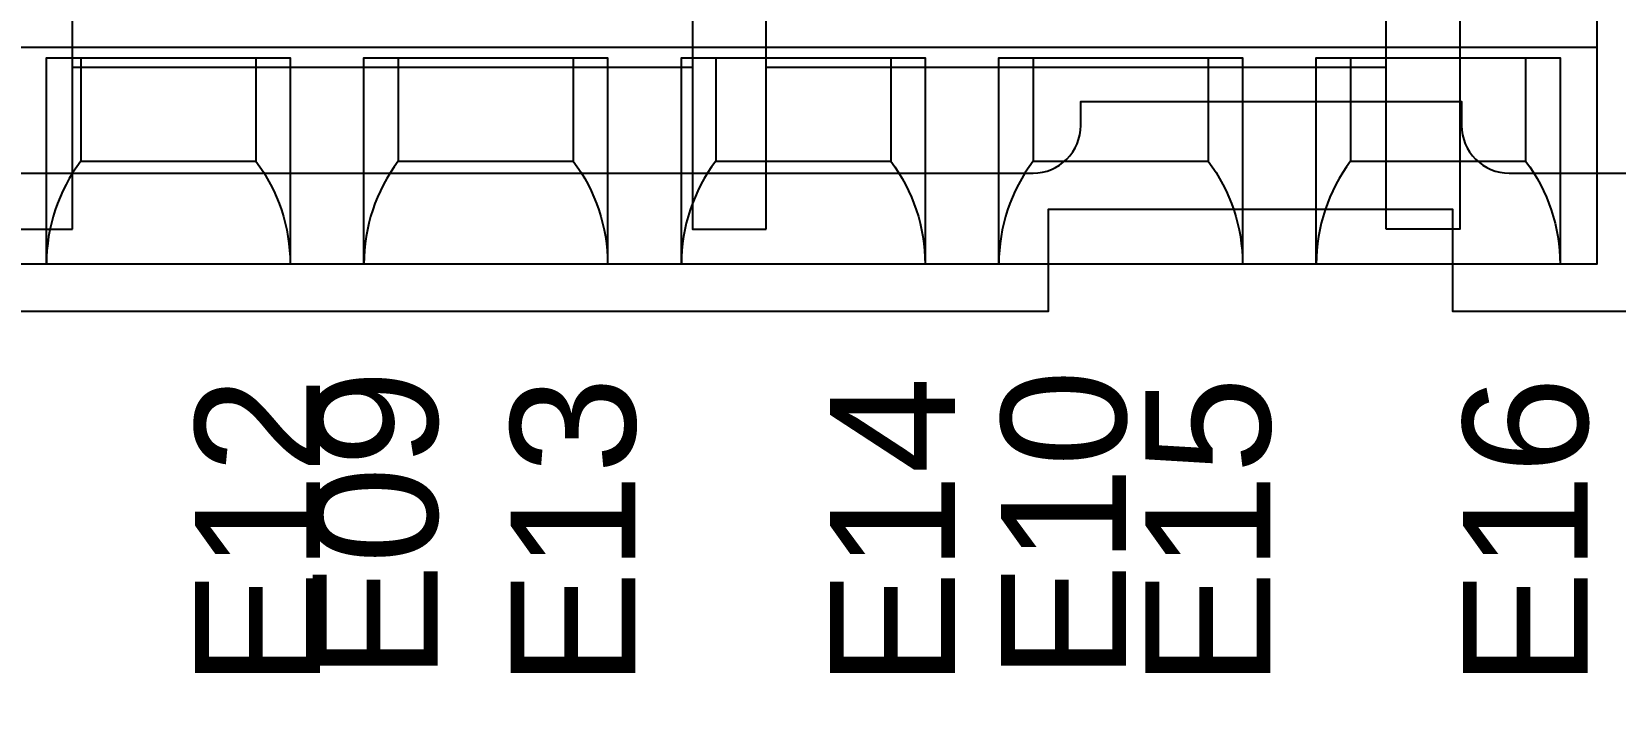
# Model space of a CAD drawing. Extents: x 1 to 23.8, y 0.2 to 17.
# Drawn here: x 21.396 to 22.394, y 3.187 to 3.62 of the extents above; entities that cross this region are included whole.
import ezdxf

# ---------------------------------------------------------------- set-up
doc = ezdxf.new("R2010")
doc.units = 0
doc.header["$MEASUREMENT"] = 0
for name, color, linetype in [('4_01__0-__EMPTY', 7, 'CONTINUOUS'), ('4_02__71___3__AVI', 7, 'CONTINUOUS'), ('4_03__73___3__ACI__3__AVI', 7, 'CONTINUOUS'), ('4_04__74___3__ACI__3__AVI', 7, 'CONTINUOUS'), ('4_05__1-___4__DI__4__DO__S', 7, 'CONTINUOUS'), ('4_06__B-___4__DI__4__DO__F', 7, 'CONTINUOUS'), ('4_07__C-___4__DI__3__DO', 7, 'CONTINUOUS'), ('4_08__2X___8__DO__STD_FORM', 7, 'CONTINUOUS'), ('4_09__2A___8__DO__STD_FORM', 7, 'CONTINUOUS'), ('4_10__2B___8__DO__STD__6__', 7, 'CONTINUOUS'), ('4_11__2C___8__DO__STD__2__', 7, 'CONTINUOUS'), ('4_12__3-___8__DI', 7, 'CONTINUOUS'), ('4_13__D-___14__DI', 7, 'CONTINUOUS'), ('4_14__5-___8__AI', 7, 'CONTINUOUS'), ('4_15__6-___4__AI__4__AO', 7, 'CONTINUOUS'), ('6_00_____DWG', 7, 'CONTINUOUS')]:
    doc.layers.add(name, color=color, linetype=linetype)
doc.styles.add('ARIAL', font='arial.ttf')

msp = doc.modelspace()

# ---------------------------------------------------------------- linework, layer by layer
at = {"layer": '4_01__0-__EMPTY'}
msp.add_lwpolyline([(21.06191, 3.53096), (22.02714, 3.53096, 0.414214), (22.05703, 3.56084), (22.05703, 3.57596), (22.29703, 3.57596), (22.29703, 3.56084, 0.414214), (22.32691, 3.53096), (22.68464, 3.53096, 0.414973), (22.71453, 3.56084), (22.71453, 4.08107, 0.414973), (22.68464, 4.11096), (22.32691, 4.11096, 0.414214), (22.29703, 4.08107), (22.29703, 4.06596), (22.05703, 4.06596), (22.05703, 4.08107, 0.414214), (22.02714, 4.11096), (21.06191, 4.11096, 0.414214)], format="xyb", dxfattribs=at)
at = {"layer": '4_02__71___3__AVI'}
msp.add_lwpolyline([(21.02999, 3.44401), (22.03686, 3.44401), (22.03686, 3.44401), (22.03686, 3.50822), (22.29118, 3.50822), (22.29118, 3.44401), (22.66847, 3.44401, 0.423291), (22.71531, 3.48943), (22.71531, 3.99844), (22.71531, 3.99844, 0.423291), (22.66847, 4.04386), (22.29118, 4.04386), (22.29118, 3.97965), (22.03686, 3.97965), (22.03686, 4.04386), (22.03686, 4.04386), (21.02999, 4.04386)], format="xyb", dxfattribs=at)
at = {"layer": '4_03__73___3__ACI__3__AVI'}
for points in [[(21.42195, 3.49573), (21.42195, 4.13187), (21.37558, 4.13187), (21.37558, 3.49573)], [(21.85895, 3.49573), (21.85895, 4.13187), (21.81258, 4.13187), (21.81258, 3.49573)], [(22.24958, 3.49573), (22.24958, 4.13187), (22.29595, 4.13187), (22.29595, 3.49573)]]:
    msp.add_lwpolyline(points, close=True, dxfattribs=at)
for points in [[(21.81258, 3.59755), (21.42195, 3.59755)], [(22.24958, 3.59755), (21.85895, 3.59755)]]:
    msp.add_lwpolyline(points, dxfattribs=at)
at = {"layer": '4_04__74___3__ACI__3__AVI'}
for points in [[(21.42195, 3.49573), (21.42195, 4.13187), (21.37558, 4.13187), (21.37558, 3.49573)], [(21.85895, 3.49573), (21.85895, 4.13187), (21.81258, 4.13187), (21.81258, 3.49573)], [(22.24958, 3.49573), (22.24958, 4.13187), (22.29595, 4.13187), (22.29595, 3.49573)]]:
    msp.add_lwpolyline(points, close=True, dxfattribs=at)
for points in [[(21.81258, 3.59755), (21.42195, 3.59755)], [(22.24958, 3.59755), (21.85895, 3.59755)]]:
    msp.add_lwpolyline(points, dxfattribs=at)
at = {"layer": '4_05__1-___4__DI__4__DO__S'}
msp.add_lwpolyline([(20.78224, 4.08223), (22.38224, 4.08223), (22.38224, 3.47352), (20.78224, 3.47352)], close=True, dxfattribs=at)
for points in [[(20.78224, 3.61027), (22.38224, 3.61027)], [(21.40547, 3.47352), (21.40547, 3.60359), (21.55901, 3.60359), (21.55901, 3.47352)], [(21.60547, 3.47352), (21.60547, 3.60359), (21.75901, 3.60359), (21.75901, 3.47352)], [(21.80547, 3.47352), (21.80547, 3.60359), (21.95901, 3.60359), (21.95901, 3.47352)], [(22.00547, 3.47352), (22.00547, 3.60359), (22.15901, 3.60359), (22.15901, 3.47352)], [(22.20547, 3.47352), (22.20547, 3.60359), (22.35901, 3.60359), (22.35901, 3.47352)], [(21.42712, 3.53847), (21.53736, 3.53847)], [(21.62712, 3.53847), (21.73736, 3.53847)], [(21.82712, 3.53847), (21.93736, 3.53847)], [(22.02712, 3.53847), (22.13736, 3.53847)], [(22.22712, 3.53847), (22.33736, 3.53847)]]:
    msp.add_lwpolyline(points, dxfattribs=at)
for points in [[(21.42712, 3.60359), (21.42712, 3.53847, 0.162853), (21.40547, 3.47352, 1.944453)], [(21.53736, 3.60359), (21.53736, 3.53847, -0.162853), (21.55901, 3.47352, -1.944453)], [(21.62712, 3.60359), (21.62712, 3.53847, 0.162853), (21.60547, 3.47352, 1.944453)], [(21.73736, 3.60359), (21.73736, 3.53847, -0.162853), (21.75901, 3.47352, -1.944453)], [(21.82712, 3.60359), (21.82712, 3.53847, 0.162853), (21.80547, 3.47352, 1.944453)], [(21.93736, 3.60359), (21.93736, 3.53847, -0.162853), (21.95901, 3.47352, -1.944453)], [(22.02712, 3.60359), (22.02712, 3.53847, 0.162853), (22.00547, 3.47352, 1.944453)], [(22.13736, 3.60359), (22.13736, 3.53847, -0.162853), (22.15901, 3.47352, -1.944453)], [(22.22712, 3.60359), (22.22712, 3.53847, 0.162853), (22.20547, 3.47352, 1.944453)], [(22.33736, 3.60359), (22.33736, 3.53847, -0.162853), (22.35901, 3.47352, -1.944453)]]:
    msp.add_lwpolyline(points, format="xyb", dxfattribs=at)
at = {"layer": '4_06__B-___4__DI__4__DO__F'}
msp.add_lwpolyline([(20.78224, 4.08223), (22.38224, 4.08223), (22.38224, 3.47352), (20.78224, 3.47352)], close=True, dxfattribs=at)
for points in [[(20.78224, 3.61027), (22.38224, 3.61027)], [(21.40547, 3.47352), (21.40547, 3.60359), (21.55901, 3.60359), (21.55901, 3.47352)], [(21.60547, 3.47352), (21.60547, 3.60359), (21.75901, 3.60359), (21.75901, 3.47352)], [(21.80547, 3.47352), (21.80547, 3.60359), (21.95901, 3.60359), (21.95901, 3.47352)], [(22.00547, 3.47352), (22.00547, 3.60359), (22.15901, 3.60359), (22.15901, 3.47352)], [(22.20547, 3.47352), (22.20547, 3.60359), (22.35901, 3.60359), (22.35901, 3.47352)], [(21.42712, 3.53847), (21.53736, 3.53847)], [(21.62712, 3.53847), (21.73736, 3.53847)], [(21.82712, 3.53847), (21.93736, 3.53847)], [(22.02712, 3.53847), (22.13736, 3.53847)], [(22.22712, 3.53847), (22.33736, 3.53847)]]:
    msp.add_lwpolyline(points, dxfattribs=at)
for points in [[(21.42712, 3.60359), (21.42712, 3.53847, 0.162853), (21.40547, 3.47352, 1.944453)], [(21.53736, 3.60359), (21.53736, 3.53847, -0.162853), (21.55901, 3.47352, -1.944453)], [(21.62712, 3.60359), (21.62712, 3.53847, 0.162853), (21.60547, 3.47352, 1.944453)], [(21.73736, 3.60359), (21.73736, 3.53847, -0.162853), (21.75901, 3.47352, -1.944453)], [(21.82712, 3.60359), (21.82712, 3.53847, 0.162853), (21.80547, 3.47352, 1.944453)], [(21.93736, 3.60359), (21.93736, 3.53847, -0.162853), (21.95901, 3.47352, -1.944453)], [(22.02712, 3.60359), (22.02712, 3.53847, 0.162853), (22.00547, 3.47352, 1.944453)], [(22.13736, 3.60359), (22.13736, 3.53847, -0.162853), (22.15901, 3.47352, -1.944453)], [(22.22712, 3.60359), (22.22712, 3.53847, 0.162853), (22.20547, 3.47352, 1.944453)], [(22.33736, 3.60359), (22.33736, 3.53847, -0.162853), (22.35901, 3.47352, -1.944453)]]:
    msp.add_lwpolyline(points, format="xyb", dxfattribs=at)
at = {"layer": '4_07__C-___4__DI__3__DO'}
msp.add_lwpolyline([(20.78224, 4.08223), (22.38224, 4.08223), (22.38224, 3.47352), (20.78224, 3.47352)], close=True, dxfattribs=at)
for points in [[(20.78224, 3.61027), (22.38224, 3.61027)], [(21.40547, 3.47352), (21.40547, 3.60359), (21.55901, 3.60359), (21.55901, 3.47352)], [(21.60547, 3.47352), (21.60547, 3.60359), (21.75901, 3.60359), (21.75901, 3.47352)], [(21.80547, 3.47352), (21.80547, 3.60359), (21.95901, 3.60359), (21.95901, 3.47352)], [(22.00547, 3.47352), (22.00547, 3.60359), (22.15901, 3.60359), (22.15901, 3.47352)], [(22.20547, 3.47352), (22.20547, 3.60359), (22.35901, 3.60359), (22.35901, 3.47352)], [(21.42712, 3.53847), (21.53736, 3.53847)], [(21.62712, 3.53847), (21.73736, 3.53847)], [(21.82712, 3.53847), (21.93736, 3.53847)], [(22.02712, 3.53847), (22.13736, 3.53847)], [(22.22712, 3.53847), (22.33736, 3.53847)]]:
    msp.add_lwpolyline(points, dxfattribs=at)
for points in [[(21.42712, 3.60359), (21.42712, 3.53847, 0.162853), (21.40547, 3.47352, 1.944453)], [(21.53736, 3.60359), (21.53736, 3.53847, -0.162853), (21.55901, 3.47352, -1.944453)], [(21.62712, 3.60359), (21.62712, 3.53847, 0.162853), (21.60547, 3.47352, 1.944453)], [(21.73736, 3.60359), (21.73736, 3.53847, -0.162853), (21.75901, 3.47352, -1.944453)], [(21.82712, 3.60359), (21.82712, 3.53847, 0.162853), (21.80547, 3.47352, 1.944453)], [(21.93736, 3.60359), (21.93736, 3.53847, -0.162853), (21.95901, 3.47352, -1.944453)], [(22.02712, 3.60359), (22.02712, 3.53847, 0.162853), (22.00547, 3.47352, 1.944453)], [(22.13736, 3.60359), (22.13736, 3.53847, -0.162853), (22.15901, 3.47352, -1.944453)], [(22.22712, 3.60359), (22.22712, 3.53847, 0.162853), (22.20547, 3.47352, 1.944453)], [(22.33736, 3.60359), (22.33736, 3.53847, -0.162853), (22.35901, 3.47352, -1.944453)]]:
    msp.add_lwpolyline(points, format="xyb", dxfattribs=at)
at = {"layer": '4_08__2X___8__DO__STD_FORM'}
msp.add_lwpolyline([(20.78224, 4.08223), (22.38224, 4.08223), (22.38224, 3.47352), (20.78224, 3.47352)], close=True, dxfattribs=at)
for points in [[(20.78224, 3.61027), (22.38224, 3.61027)], [(21.40547, 3.47352), (21.40547, 3.60359), (21.55901, 3.60359), (21.55901, 3.47352)], [(21.60547, 3.47352), (21.60547, 3.60359), (21.75901, 3.60359), (21.75901, 3.47352)], [(21.80547, 3.47352), (21.80547, 3.60359), (21.95901, 3.60359), (21.95901, 3.47352)], [(22.00547, 3.47352), (22.00547, 3.60359), (22.15901, 3.60359), (22.15901, 3.47352)], [(22.20547, 3.47352), (22.20547, 3.60359), (22.35901, 3.60359), (22.35901, 3.47352)], [(21.42712, 3.53847), (21.53736, 3.53847)], [(21.62712, 3.53847), (21.73736, 3.53847)], [(21.82712, 3.53847), (21.93736, 3.53847)], [(22.02712, 3.53847), (22.13736, 3.53847)], [(22.22712, 3.53847), (22.33736, 3.53847)]]:
    msp.add_lwpolyline(points, dxfattribs=at)
for points in [[(21.42712, 3.60359), (21.42712, 3.53847, 0.162853), (21.40547, 3.47352, 1.944453)], [(21.53736, 3.60359), (21.53736, 3.53847, -0.162853), (21.55901, 3.47352, -1.944453)], [(21.62712, 3.60359), (21.62712, 3.53847, 0.162853), (21.60547, 3.47352, 1.944453)], [(21.73736, 3.60359), (21.73736, 3.53847, -0.162853), (21.75901, 3.47352, -1.944453)], [(21.82712, 3.60359), (21.82712, 3.53847, 0.162853), (21.80547, 3.47352, 1.944453)], [(21.93736, 3.60359), (21.93736, 3.53847, -0.162853), (21.95901, 3.47352, -1.944453)], [(22.02712, 3.60359), (22.02712, 3.53847, 0.162853), (22.00547, 3.47352, 1.944453)], [(22.13736, 3.60359), (22.13736, 3.53847, -0.162853), (22.15901, 3.47352, -1.944453)], [(22.22712, 3.60359), (22.22712, 3.53847, 0.162853), (22.20547, 3.47352, 1.944453)], [(22.33736, 3.60359), (22.33736, 3.53847, -0.162853), (22.35901, 3.47352, -1.944453)]]:
    msp.add_lwpolyline(points, format="xyb", dxfattribs=at)
at = {"layer": '4_09__2A___8__DO__STD_FORM'}
msp.add_lwpolyline([(20.78224, 4.08223), (22.38224, 4.08223), (22.38224, 3.47352), (20.78224, 3.47352)], close=True, dxfattribs=at)
for points in [[(20.78224, 3.61027), (22.38224, 3.61027)], [(21.40547, 3.47352), (21.40547, 3.60359), (21.55901, 3.60359), (21.55901, 3.47352)], [(21.60547, 3.47352), (21.60547, 3.60359), (21.75901, 3.60359), (21.75901, 3.47352)], [(21.80547, 3.47352), (21.80547, 3.60359), (21.95901, 3.60359), (21.95901, 3.47352)], [(22.00547, 3.47352), (22.00547, 3.60359), (22.15901, 3.60359), (22.15901, 3.47352)], [(22.20547, 3.47352), (22.20547, 3.60359), (22.35901, 3.60359), (22.35901, 3.47352)], [(21.42712, 3.53847), (21.53736, 3.53847)], [(21.62712, 3.53847), (21.73736, 3.53847)], [(21.82712, 3.53847), (21.93736, 3.53847)], [(22.02712, 3.53847), (22.13736, 3.53847)], [(22.22712, 3.53847), (22.33736, 3.53847)]]:
    msp.add_lwpolyline(points, dxfattribs=at)
for points in [[(21.42712, 3.60359), (21.42712, 3.53847, 0.162853), (21.40547, 3.47352, 1.944453)], [(21.53736, 3.60359), (21.53736, 3.53847, -0.162853), (21.55901, 3.47352, -1.944453)], [(21.62712, 3.60359), (21.62712, 3.53847, 0.162853), (21.60547, 3.47352, 1.944453)], [(21.73736, 3.60359), (21.73736, 3.53847, -0.162853), (21.75901, 3.47352, -1.944453)], [(21.82712, 3.60359), (21.82712, 3.53847, 0.162853), (21.80547, 3.47352, 1.944453)], [(21.93736, 3.60359), (21.93736, 3.53847, -0.162853), (21.95901, 3.47352, -1.944453)], [(22.02712, 3.60359), (22.02712, 3.53847, 0.162853), (22.00547, 3.47352, 1.944453)], [(22.13736, 3.60359), (22.13736, 3.53847, -0.162853), (22.15901, 3.47352, -1.944453)], [(22.22712, 3.60359), (22.22712, 3.53847, 0.162853), (22.20547, 3.47352, 1.944453)], [(22.33736, 3.60359), (22.33736, 3.53847, -0.162853), (22.35901, 3.47352, -1.944453)]]:
    msp.add_lwpolyline(points, format="xyb", dxfattribs=at)
at = {"layer": '4_10__2B___8__DO__STD__6__'}
msp.add_lwpolyline([(20.78224, 4.08223), (22.38224, 4.08223), (22.38224, 3.47352), (20.78224, 3.47352)], close=True, dxfattribs=at)
for points in [[(20.78224, 3.61027), (22.38224, 3.61027)], [(21.40547, 3.47352), (21.40547, 3.60359), (21.55901, 3.60359), (21.55901, 3.47352)], [(21.60547, 3.47352), (21.60547, 3.60359), (21.75901, 3.60359), (21.75901, 3.47352)], [(21.80547, 3.47352), (21.80547, 3.60359), (21.95901, 3.60359), (21.95901, 3.47352)], [(22.00547, 3.47352), (22.00547, 3.60359), (22.15901, 3.60359), (22.15901, 3.47352)], [(22.20547, 3.47352), (22.20547, 3.60359), (22.35901, 3.60359), (22.35901, 3.47352)], [(21.42712, 3.53847), (21.53736, 3.53847)], [(21.62712, 3.53847), (21.73736, 3.53847)], [(21.82712, 3.53847), (21.93736, 3.53847)], [(22.02712, 3.53847), (22.13736, 3.53847)], [(22.22712, 3.53847), (22.33736, 3.53847)]]:
    msp.add_lwpolyline(points, dxfattribs=at)
for points in [[(21.42712, 3.60359), (21.42712, 3.53847, 0.162853), (21.40547, 3.47352, 1.944453)], [(21.53736, 3.60359), (21.53736, 3.53847, -0.162853), (21.55901, 3.47352, -1.944453)], [(21.62712, 3.60359), (21.62712, 3.53847, 0.162853), (21.60547, 3.47352, 1.944453)], [(21.73736, 3.60359), (21.73736, 3.53847, -0.162853), (21.75901, 3.47352, -1.944453)], [(21.82712, 3.60359), (21.82712, 3.53847, 0.162853), (21.80547, 3.47352, 1.944453)], [(21.93736, 3.60359), (21.93736, 3.53847, -0.162853), (21.95901, 3.47352, -1.944453)], [(22.02712, 3.60359), (22.02712, 3.53847, 0.162853), (22.00547, 3.47352, 1.944453)], [(22.13736, 3.60359), (22.13736, 3.53847, -0.162853), (22.15901, 3.47352, -1.944453)], [(22.22712, 3.60359), (22.22712, 3.53847, 0.162853), (22.20547, 3.47352, 1.944453)], [(22.33736, 3.60359), (22.33736, 3.53847, -0.162853), (22.35901, 3.47352, -1.944453)]]:
    msp.add_lwpolyline(points, format="xyb", dxfattribs=at)
at = {"layer": '4_11__2C___8__DO__STD__2__'}
msp.add_lwpolyline([(20.78224, 4.08223), (22.38224, 4.08223), (22.38224, 3.47352), (20.78224, 3.47352)], close=True, dxfattribs=at)
for points in [[(20.78224, 3.61027), (22.38224, 3.61027)], [(21.40547, 3.47352), (21.40547, 3.60359), (21.55901, 3.60359), (21.55901, 3.47352)], [(21.60547, 3.47352), (21.60547, 3.60359), (21.75901, 3.60359), (21.75901, 3.47352)], [(21.80547, 3.47352), (21.80547, 3.60359), (21.95901, 3.60359), (21.95901, 3.47352)], [(22.00547, 3.47352), (22.00547, 3.60359), (22.15901, 3.60359), (22.15901, 3.47352)], [(22.20547, 3.47352), (22.20547, 3.60359), (22.35901, 3.60359), (22.35901, 3.47352)], [(21.42712, 3.53847), (21.53736, 3.53847)], [(21.62712, 3.53847), (21.73736, 3.53847)], [(21.82712, 3.53847), (21.93736, 3.53847)], [(22.02712, 3.53847), (22.13736, 3.53847)], [(22.22712, 3.53847), (22.33736, 3.53847)]]:
    msp.add_lwpolyline(points, dxfattribs=at)
for points in [[(21.42712, 3.60359), (21.42712, 3.53847, 0.162853), (21.40547, 3.47352, 1.944453)], [(21.53736, 3.60359), (21.53736, 3.53847, -0.162853), (21.55901, 3.47352, -1.944453)], [(21.62712, 3.60359), (21.62712, 3.53847, 0.162853), (21.60547, 3.47352, 1.944453)], [(21.73736, 3.60359), (21.73736, 3.53847, -0.162853), (21.75901, 3.47352, -1.944453)], [(21.82712, 3.60359), (21.82712, 3.53847, 0.162853), (21.80547, 3.47352, 1.944453)], [(21.93736, 3.60359), (21.93736, 3.53847, -0.162853), (21.95901, 3.47352, -1.944453)], [(22.02712, 3.60359), (22.02712, 3.53847, 0.162853), (22.00547, 3.47352, 1.944453)], [(22.13736, 3.60359), (22.13736, 3.53847, -0.162853), (22.15901, 3.47352, -1.944453)], [(22.22712, 3.60359), (22.22712, 3.53847, 0.162853), (22.20547, 3.47352, 1.944453)], [(22.33736, 3.60359), (22.33736, 3.53847, -0.162853), (22.35901, 3.47352, -1.944453)]]:
    msp.add_lwpolyline(points, format="xyb", dxfattribs=at)
at = {"layer": '4_12__3-___8__DI'}
msp.add_lwpolyline([(20.78224, 4.08223), (22.38224, 4.08223), (22.38224, 3.47352), (20.78224, 3.47352)], close=True, dxfattribs=at)
for points in [[(20.78224, 3.61027), (22.38224, 3.61027)], [(21.40547, 3.47352), (21.40547, 3.60359), (21.55901, 3.60359), (21.55901, 3.47352)], [(21.60547, 3.47352), (21.60547, 3.60359), (21.75901, 3.60359), (21.75901, 3.47352)], [(21.80547, 3.47352), (21.80547, 3.60359), (21.95901, 3.60359), (21.95901, 3.47352)], [(22.00547, 3.47352), (22.00547, 3.60359), (22.15901, 3.60359), (22.15901, 3.47352)], [(22.20547, 3.47352), (22.20547, 3.60359), (22.35901, 3.60359), (22.35901, 3.47352)], [(21.42712, 3.53847), (21.53736, 3.53847)], [(21.62712, 3.53847), (21.73736, 3.53847)], [(21.82712, 3.53847), (21.93736, 3.53847)], [(22.02712, 3.53847), (22.13736, 3.53847)], [(22.22712, 3.53847), (22.33736, 3.53847)]]:
    msp.add_lwpolyline(points, dxfattribs=at)
for points in [[(21.42712, 3.60359), (21.42712, 3.53847, 0.162853), (21.40547, 3.47352, 1.944453)], [(21.53736, 3.60359), (21.53736, 3.53847, -0.162853), (21.55901, 3.47352, -1.944453)], [(21.62712, 3.60359), (21.62712, 3.53847, 0.162853), (21.60547, 3.47352, 1.944453)], [(21.73736, 3.60359), (21.73736, 3.53847, -0.162853), (21.75901, 3.47352, -1.944453)], [(21.82712, 3.60359), (21.82712, 3.53847, 0.162853), (21.80547, 3.47352, 1.944453)], [(21.93736, 3.60359), (21.93736, 3.53847, -0.162853), (21.95901, 3.47352, -1.944453)], [(22.02712, 3.60359), (22.02712, 3.53847, 0.162853), (22.00547, 3.47352, 1.944453)], [(22.13736, 3.60359), (22.13736, 3.53847, -0.162853), (22.15901, 3.47352, -1.944453)], [(22.22712, 3.60359), (22.22712, 3.53847, 0.162853), (22.20547, 3.47352, 1.944453)], [(22.33736, 3.60359), (22.33736, 3.53847, -0.162853), (22.35901, 3.47352, -1.944453)]]:
    msp.add_lwpolyline(points, format="xyb", dxfattribs=at)
at = {"layer": '4_13__D-___14__DI'}
msp.add_lwpolyline([(20.78224, 4.08223), (22.38224, 4.08223), (22.38224, 3.47352), (20.78224, 3.47352)], close=True, dxfattribs=at)
for points in [[(20.78224, 3.61027), (22.38224, 3.61027)], [(21.40547, 3.47352), (21.40547, 3.60359), (21.55901, 3.60359), (21.55901, 3.47352)], [(21.60547, 3.47352), (21.60547, 3.60359), (21.75901, 3.60359), (21.75901, 3.47352)], [(21.80547, 3.47352), (21.80547, 3.60359), (21.95901, 3.60359), (21.95901, 3.47352)], [(22.00547, 3.47352), (22.00547, 3.60359), (22.15901, 3.60359), (22.15901, 3.47352)], [(22.20547, 3.47352), (22.20547, 3.60359), (22.35901, 3.60359), (22.35901, 3.47352)], [(21.42712, 3.53847), (21.53736, 3.53847)], [(21.62712, 3.53847), (21.73736, 3.53847)], [(21.82712, 3.53847), (21.93736, 3.53847)], [(22.02712, 3.53847), (22.13736, 3.53847)], [(22.22712, 3.53847), (22.33736, 3.53847)]]:
    msp.add_lwpolyline(points, dxfattribs=at)
for points in [[(21.42712, 3.60359), (21.42712, 3.53847, 0.162853), (21.40547, 3.47352, 1.944453)], [(21.53736, 3.60359), (21.53736, 3.53847, -0.162853), (21.55901, 3.47352, -1.944453)], [(21.62712, 3.60359), (21.62712, 3.53847, 0.162853), (21.60547, 3.47352, 1.944453)], [(21.73736, 3.60359), (21.73736, 3.53847, -0.162853), (21.75901, 3.47352, -1.944453)], [(21.82712, 3.60359), (21.82712, 3.53847, 0.162853), (21.80547, 3.47352, 1.944453)], [(21.93736, 3.60359), (21.93736, 3.53847, -0.162853), (21.95901, 3.47352, -1.944453)], [(22.02712, 3.60359), (22.02712, 3.53847, 0.162853), (22.00547, 3.47352, 1.944453)], [(22.13736, 3.60359), (22.13736, 3.53847, -0.162853), (22.15901, 3.47352, -1.944453)], [(22.22712, 3.60359), (22.22712, 3.53847, 0.162853), (22.20547, 3.47352, 1.944453)], [(22.33736, 3.60359), (22.33736, 3.53847, -0.162853), (22.35901, 3.47352, -1.944453)]]:
    msp.add_lwpolyline(points, format="xyb", dxfattribs=at)
at = {"layer": '4_14__5-___8__AI'}
msp.add_lwpolyline([(20.78224, 4.08223), (22.38224, 4.08223), (22.38224, 3.47352), (20.78224, 3.47352)], close=True, dxfattribs=at)
for points in [[(20.78224, 3.61027), (22.38224, 3.61027)], [(21.40547, 3.47352), (21.40547, 3.60359), (21.55901, 3.60359), (21.55901, 3.47352)], [(21.60547, 3.47352), (21.60547, 3.60359), (21.75901, 3.60359), (21.75901, 3.47352)], [(21.80547, 3.47352), (21.80547, 3.60359), (21.95901, 3.60359), (21.95901, 3.47352)], [(22.00547, 3.47352), (22.00547, 3.60359), (22.15901, 3.60359), (22.15901, 3.47352)], [(22.20547, 3.47352), (22.20547, 3.60359), (22.35901, 3.60359), (22.35901, 3.47352)], [(21.42712, 3.53847), (21.53736, 3.53847)], [(21.62712, 3.53847), (21.73736, 3.53847)], [(21.82712, 3.53847), (21.93736, 3.53847)], [(22.02712, 3.53847), (22.13736, 3.53847)], [(22.22712, 3.53847), (22.33736, 3.53847)]]:
    msp.add_lwpolyline(points, dxfattribs=at)
for points in [[(21.42712, 3.60359), (21.42712, 3.53847, 0.162853), (21.40547, 3.47352, 1.944453)], [(21.53736, 3.60359), (21.53736, 3.53847, -0.162853), (21.55901, 3.47352, -1.944453)], [(21.62712, 3.60359), (21.62712, 3.53847, 0.162853), (21.60547, 3.47352, 1.944453)], [(21.73736, 3.60359), (21.73736, 3.53847, -0.162853), (21.75901, 3.47352, -1.944453)], [(21.82712, 3.60359), (21.82712, 3.53847, 0.162853), (21.80547, 3.47352, 1.944453)], [(21.93736, 3.60359), (21.93736, 3.53847, -0.162853), (21.95901, 3.47352, -1.944453)], [(22.02712, 3.60359), (22.02712, 3.53847, 0.162853), (22.00547, 3.47352, 1.944453)], [(22.13736, 3.60359), (22.13736, 3.53847, -0.162853), (22.15901, 3.47352, -1.944453)], [(22.22712, 3.60359), (22.22712, 3.53847, 0.162853), (22.20547, 3.47352, 1.944453)], [(22.33736, 3.60359), (22.33736, 3.53847, -0.162853), (22.35901, 3.47352, -1.944453)]]:
    msp.add_lwpolyline(points, format="xyb", dxfattribs=at)
at = {"layer": '4_15__6-___4__AI__4__AO'}
msp.add_lwpolyline([(20.78224, 4.08223), (22.38224, 4.08223), (22.38224, 3.47352), (20.78224, 3.47352)], close=True, dxfattribs=at)
for points in [[(20.78224, 3.61027), (22.38224, 3.61027)], [(21.40547, 3.47352), (21.40547, 3.60359), (21.55901, 3.60359), (21.55901, 3.47352)], [(21.60547, 3.47352), (21.60547, 3.60359), (21.75901, 3.60359), (21.75901, 3.47352)], [(21.80547, 3.47352), (21.80547, 3.60359), (21.95901, 3.60359), (21.95901, 3.47352)], [(22.00547, 3.47352), (22.00547, 3.60359), (22.15901, 3.60359), (22.15901, 3.47352)], [(22.20547, 3.47352), (22.20547, 3.60359), (22.35901, 3.60359), (22.35901, 3.47352)], [(21.42712, 3.53847), (21.53736, 3.53847)], [(21.62712, 3.53847), (21.73736, 3.53847)], [(21.82712, 3.53847), (21.93736, 3.53847)], [(22.02712, 3.53847), (22.13736, 3.53847)], [(22.22712, 3.53847), (22.33736, 3.53847)]]:
    msp.add_lwpolyline(points, dxfattribs=at)
for points in [[(21.42712, 3.60359), (21.42712, 3.53847, 0.162853), (21.40547, 3.47352, 1.944453)], [(21.53736, 3.60359), (21.53736, 3.53847, -0.162853), (21.55901, 3.47352, -1.944453)], [(21.62712, 3.60359), (21.62712, 3.53847, 0.162853), (21.60547, 3.47352, 1.944453)], [(21.73736, 3.60359), (21.73736, 3.53847, -0.162853), (21.75901, 3.47352, -1.944453)], [(21.82712, 3.60359), (21.82712, 3.53847, 0.162853), (21.80547, 3.47352, 1.944453)], [(21.93736, 3.60359), (21.93736, 3.53847, -0.162853), (21.95901, 3.47352, -1.944453)], [(22.02712, 3.60359), (22.02712, 3.53847, 0.162853), (22.00547, 3.47352, 1.944453)], [(22.13736, 3.60359), (22.13736, 3.53847, -0.162853), (22.15901, 3.47352, -1.944453)], [(22.22712, 3.60359), (22.22712, 3.53847, 0.162853), (22.20547, 3.47352, 1.944453)], [(22.33736, 3.60359), (22.33736, 3.53847, -0.162853), (22.35901, 3.47352, -1.944453)]]:
    msp.add_lwpolyline(points, format="xyb", dxfattribs=at)
at = {"layer": '6_00_____DWG'}
msp.add_lwpolyline([(17.97047, 8.85228), (22.63583, 8.85228, -0.414214), (22.71457, 8.77354), (22.71457, 8.68496, 0.414214), (22.83268, 8.56685), (22.92126, 8.56685, -0.414213), (23, 8.48811), (23, 1.93299, -0.414213), (22.92126, 1.85425), (22.83268, 1.85425, 0.414213), (22.71457, 1.73614), (22.71457, 1.64756, -0.414213), (22.63583, 1.56882, -0.000001), (17.97047, 1.56882, -0.414214), (17.89173, 1.64756), (17.89173, 1.73614, 0.414214), (17.77362, 1.85425), (17.68504, 1.85425, -0.414214), (17.6063, 1.93299), (17.6063, 8.48811, -0.414213), (17.68504, 8.56685), (17.77362, 8.56685, 0.414213), (17.89173, 8.68496), (17.89173, 8.77354, -0.414213)], format="xyb", close=True, dxfattribs=at)

# ---------------------------------------------------------------- texts
at = {"layer": '4_01__0-__EMPTY', "style": 'ARIAL'}
for s, p in [('E12', (21.57776, 3.20715)), ('E13', (21.7765, 3.20715)), ('E14', (21.97777, 3.20715)), ('E15', (22.17651, 3.20715)), ('E16', (22.37652, 3.20715))]:
    msp.add_text(s, height=0.078667, rotation=90, dxfattribs=at).set_placement(p)
at = {"layer": '4_03__73___3__ACI__3__AVI', "style": 'ARIAL'}
for s, p in [('E10', (22.08559, 3.21163)), ('E09', (21.65187, 3.21163))]:
    msp.add_text(s, height=0.078667, rotation=90, dxfattribs=at).set_placement(p)
at = {"layer": '4_04__74___3__ACI__3__AVI', "style": 'ARIAL'}
for s, p in [('E10', (22.08559, 3.21163)), ('E09', (21.65187, 3.21163))]:
    msp.add_text(s, height=0.078667, rotation=90, dxfattribs=at).set_placement(p)
at = {"layer": '4_05__1-___4__DI__4__DO__S', "style": 'ARIAL'}
for s, p in [('E12', (21.57776, 3.20715)), ('E13', (21.7765, 3.20715)), ('E14', (21.97777, 3.20715)), ('E15', (22.17651, 3.20715)), ('E16', (22.37652, 3.20715))]:
    msp.add_text(s, height=0.078667, rotation=90, dxfattribs=at).set_placement(p)
at = {"layer": '4_06__B-___4__DI__4__DO__F', "style": 'ARIAL'}
for s, p in [('E12', (21.57776, 3.20715)), ('E13', (21.7765, 3.20715)), ('E14', (21.97777, 3.20715)), ('E15', (22.17651, 3.20715)), ('E16', (22.37652, 3.20715))]:
    msp.add_text(s, height=0.078667, rotation=90, dxfattribs=at).set_placement(p)
at = {"layer": '4_07__C-___4__DI__3__DO', "style": 'ARIAL'}
for s, p in [('E12', (21.57776, 3.20715)), ('E13', (21.7765, 3.20715)), ('E14', (21.97777, 3.20715)), ('E15', (22.17651, 3.20715)), ('E16', (22.37652, 3.20715))]:
    msp.add_text(s, height=0.078667, rotation=90, dxfattribs=at).set_placement(p)
at = {"layer": '4_08__2X___8__DO__STD_FORM', "style": 'ARIAL'}
for s, p in [('E12', (21.57776, 3.20715)), ('E13', (21.7765, 3.20715)), ('E14', (21.97777, 3.20715)), ('E15', (22.17651, 3.20715)), ('E16', (22.37652, 3.20715))]:
    msp.add_text(s, height=0.078667, rotation=90, dxfattribs=at).set_placement(p)
at = {"layer": '4_09__2A___8__DO__STD_FORM', "style": 'ARIAL'}
for s, p in [('E12', (21.57776, 3.20715)), ('E13', (21.7765, 3.20715)), ('E14', (21.97777, 3.20715)), ('E15', (22.17651, 3.20715)), ('E16', (22.37652, 3.20715))]:
    msp.add_text(s, height=0.078667, rotation=90, dxfattribs=at).set_placement(p)
at = {"layer": '4_10__2B___8__DO__STD__6__', "style": 'ARIAL'}
for s, p in [('E12', (21.57776, 3.20715)), ('E13', (21.7765, 3.20715)), ('E14', (21.97777, 3.20715)), ('E15', (22.17651, 3.20715)), ('E16', (22.37652, 3.20715))]:
    msp.add_text(s, height=0.078667, rotation=90, dxfattribs=at).set_placement(p)
at = {"layer": '4_11__2C___8__DO__STD__2__', "style": 'ARIAL'}
for s, p in [('E12', (21.57776, 3.20715)), ('E13', (21.7765, 3.20715)), ('E14', (21.97777, 3.20715)), ('E15', (22.17651, 3.20715)), ('E16', (22.37652, 3.20715))]:
    msp.add_text(s, height=0.078667, rotation=90, dxfattribs=at).set_placement(p)
at = {"layer": '4_12__3-___8__DI', "style": 'ARIAL'}
for s, p in [('E12', (21.57776, 3.20715)), ('E13', (21.7765, 3.20715)), ('E14', (21.97777, 3.20715)), ('E15', (22.17651, 3.20715)), ('E16', (22.37652, 3.20715))]:
    msp.add_text(s, height=0.078667, rotation=90, dxfattribs=at).set_placement(p)
at = {"layer": '4_13__D-___14__DI', "style": 'ARIAL'}
for s, p in [('E12', (21.57776, 3.20715)), ('E13', (21.7765, 3.20715)), ('E14', (21.97777, 3.20715)), ('E15', (22.17651, 3.20715)), ('E16', (22.37652, 3.20715))]:
    msp.add_text(s, height=0.078667, rotation=90, dxfattribs=at).set_placement(p)
at = {"layer": '4_14__5-___8__AI', "style": 'ARIAL'}
for s, p in [('E12', (21.57776, 3.20715)), ('E13', (21.7765, 3.20715)), ('E14', (21.97777, 3.20715)), ('E15', (22.17651, 3.20715)), ('E16', (22.37652, 3.20715))]:
    msp.add_text(s, height=0.078667, rotation=90, dxfattribs=at).set_placement(p)
at = {"layer": '4_15__6-___4__AI__4__AO', "style": 'ARIAL'}
for s, p in [('E12', (21.57776, 3.20715)), ('E13', (21.7765, 3.20715)), ('E14', (21.97777, 3.20715)), ('E15', (22.17651, 3.20715)), ('E16', (22.37652, 3.20715))]:
    msp.add_text(s, height=0.078667, rotation=90, dxfattribs=at).set_placement(p)

doc.saveas('drawing.dxf')
